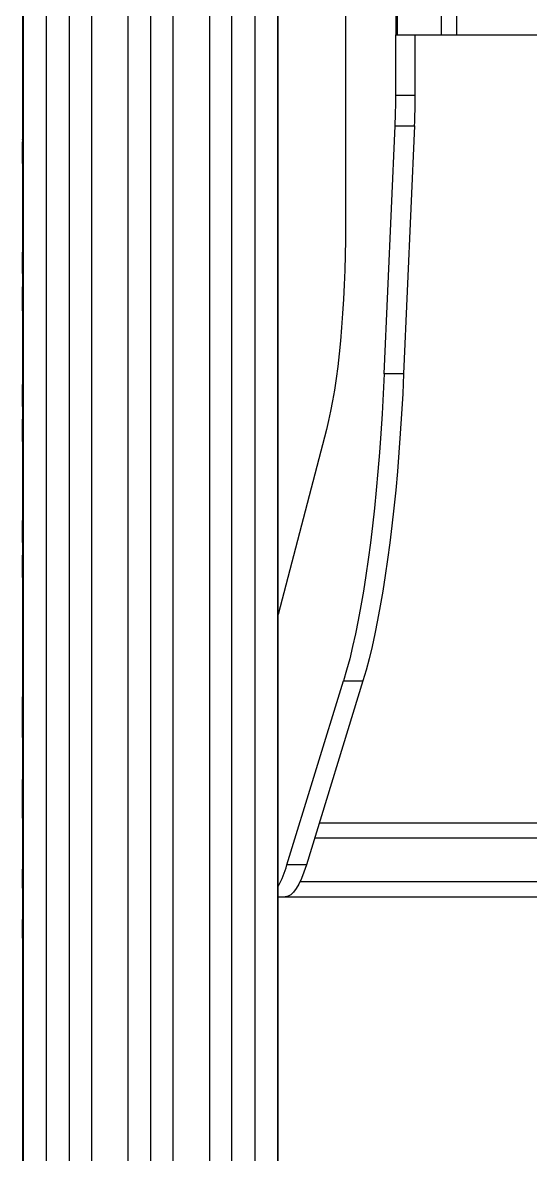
# Model space of a CAD drawing. Header units: centimetres. Extents: x 470464 to 524273, y 49611 to 59074.
# Drawn here: x 488060.03 to 488080.7, y 53934.57 to 53980.66 of the extents above; entities that cross this region are included whole.
import ezdxf

# ---------------------------------------------------------------- set-up
doc = ezdxf.new("R2010")
doc.units = ezdxf.units.CM
doc.header["$MEASUREMENT"] = 0
doc.layers.add('vinç', color=7, linetype='Continuous')

# ---------------------------------------------------------------- blocks, each defined once
blk = doc.blocks.new('fdtrhrghrtsehserhtr')
at = {"color": 2, "linetype": 'Continuous', "lineweight": 25}
for p, q in [((427601.918, 71731.989), (427601.918, 71786.008)), ((427601.318, 71785.416), (427601.318, 71732.582)), ((427598.918, 71784.63), (427598.918, 71733.368)), ((427599.518, 71733.183), (427599.518, 71784.814)), ((427566.818, 71738.973), (427566.818, 71779.024)), ((427566.818, 71738.973), (427565.818, 71738.973)), ((427566.818, 71738.331), (427566.818, 71738.973)), ((427565.818, 71738.331), (427566.818, 71738.331)), ((427566.818, 71736.541), (427566.818, 71738.331)), ((427569.296, 71737.273), (427566.818, 71737.273)), ((427569.296, 71737.273), (427569.296, 71736.485)), ((427570.521, 71736.459), (427570.521, 71737.247)), ((427570.521, 71737.247), (427580.618, 71736.804)), ((427565.818, 71736.541), (427566.818, 71736.541)), ((427566.818, 71736.485), (427566.818, 71736.541)), ((427580.618, 71736.804), (427580.618, 71736.016)), ((427565.818, 71736.485), (427566.818, 71736.485)), ((427569.296, 71736.485), (427566.818, 71736.485)), ((427580.618, 71736.016), (427570.521, 71736.459)), ((427593.131, 71735.146), (427600.624, 71732.844)), ((427593.131, 71734.358), (427593.131, 71735.146)), ((427554.27, 71734.436), (427574.566, 71734.436)), ((427600.624, 71732.056), (427593.131, 71734.358)), ((427582.887, 71733.663), (427590.428, 71731.699)), ((427600.624, 71732.844), (427600.624, 71732.056)), ((427601.918, 71731.699), (427601.918, 71731.989)), ((427836.767, 71731.699), (427339.423, 71731.699)), ((427339.423, 71731.672), (427836.79, 71731.672)), ((427339.423, 71730.746), (427837.574, 71730.746)), ((427343.918, 71729.803), (427838.371, 71729.803)), ((427343.918, 71728.897), (427839.138, 71728.897)), ((427343.918, 71727.412), (427839.918, 71727.412)), ((427343.918, 71726.499), (427839.918, 71726.499)), ((427343.918, 71725.586), (427839.918, 71725.586)), ((427343.918, 71724.101), (427839.918, 71724.101)), ((427339.423, 71723.195), (427909.419, 71723.195)), ((427339.423, 71722.252), (427909.419, 71722.252)), ((427339.423, 71721.326), (427909.419, 71721.326)), ((427339.423, 71721.299), (427909.419, 71721.299)), ((427571.084, 71721.299), (427571.069, 71721.299)), ((427571.084, 71721.299), (427572.065, 71721.299)), ((427571.176, 71721.299), (427571.176, 71721.299)), ((427572.065, 71721.299), (427571.176, 71721.299)), ((427572.065, 71721.299), (427572.065, 71721.299)), ((427572.065, 71721.299), (427572.065, 71721.299)), ((427575.753, 71721.299), (427575.675, 71721.299)), ((427575.753, 71721.299), (427575.753, 71721.299)), ((427575.939, 71721.299), (427575.939, 71721.299)), ((427575.96, 71721.299), (427577.762, 71721.299)), ((427576.322, 71721.299), (427576.13, 71721.299)), ((427576.13, 71721.299), (427576.13, 71721.299)), ((427576.515, 71721.299), (427576.322, 71721.299)), ((427576.322, 71721.299), (427576.322, 71721.299)), ((427576.541, 71721.299), (427576.515, 71721.299)), ((427576.515, 71721.299), (427576.515, 71721.299)), ((427577.215, 71721.299), (427577.087, 71721.299)), ((427577.46, 71721.299), (427577.215, 71721.299)), ((427577.215, 71721.299), (427577.215, 71721.299)), ((427577.46, 71721.299), (427577.46, 71721.299)), ((427577.689, 71721.299), (427577.689, 71721.299)), ((427578.053, 71721.299), (427577.901, 71721.299)), ((427577.901, 71721.299), (427577.901, 71721.299)), ((427581.057, 71721.299), (427581.057, 71721.299)), ((427581.286, 71721.299), (427581.286, 71721.299)), ((427581.312, 71721.299), (427583.092, 71721.299)), ((427581.808, 71721.299), (427581.536, 71721.299)), ((427581.536, 71721.299), (427581.536, 71721.299)), ((427581.957, 71721.299), (427581.808, 71721.299)), ((427581.808, 71721.299), (427581.808, 71721.299)), ((427582.695, 71721.299), (427582.47, 71721.299)), ((427582.96, 71721.299), (427582.695, 71721.299)), ((427582.695, 71721.299), (427582.695, 71721.299)), ((427582.96, 71721.299), (427582.96, 71721.299)), ((427583.387, 71721.299), (427583.203, 71721.299)), ((427583.203, 71721.299), (427583.203, 71721.299)), ((427586.591, 71721.299), (427586.591, 71721.299)), ((427586.82, 71721.299), (427586.82, 71721.299)), ((427586.846, 71721.299), (427588.626, 71721.299)), ((427587.342, 71721.299), (427587.07, 71721.299)), ((427587.07, 71721.299), (427587.07, 71721.299)), ((427587.49, 71721.299), (427587.342, 71721.299)), ((427587.342, 71721.299), (427587.342, 71721.299)), ((427588.229, 71721.299), (427588.004, 71721.299)), ((427588.494, 71721.299), (427588.229, 71721.299)), ((427588.229, 71721.299), (427588.229, 71721.299)), ((427588.494, 71721.299), (427588.494, 71721.299)), ((427588.921, 71721.299), (427588.737, 71721.299)), ((427588.737, 71721.299), (427588.737, 71721.299)), ((427593.779, 71721.299), (427595.435, 71721.299)), ((427595.435, 71721.299), (427593.779, 71721.299)), ((427593.779, 71721.299), (427593.779, 71721.299)), ((427593.779, 71721.299), (427593.779, 71721.299)), ((427595.435, 71721.299), (427595.435, 71721.299)), ((427595.435, 71721.299), (427595.435, 71721.299)), ((427597.076, 71721.299), (427598.653, 71721.299)), ((427597.144, 71721.299), (427597.144, 71721.299)), ((427598.723, 71721.299), (427597.144, 71721.299)), ((427598.723, 71721.299), (427598.723, 71721.299)), ((427600.875, 71721.299), (427600.796, 71721.299)), ((427600.875, 71721.299), (427600.875, 71721.299)), ((427601.034, 71721.299), (427601.034, 71721.299)), ((427601.084, 71721.299), (427603.321, 71721.299)), ((427601.374, 71721.299), (427601.2, 71721.299)), ((427601.2, 71721.299), (427601.2, 71721.299)), ((427601.554, 71721.299), (427601.374, 71721.299)), ((427601.374, 71721.299), (427601.374, 71721.299)), ((427601.57, 71721.299), (427601.554, 71721.299)), ((427601.554, 71721.299), (427601.554, 71721.299)), ((427602.935, 71721.299), (427602.844, 71721.299)), ((427603.118, 71721.299), (427602.935, 71721.299)), ((427602.935, 71721.299), (427602.935, 71721.299)), ((427603.118, 71721.299), (427603.118, 71721.299)), ((427603.294, 71721.299), (427603.294, 71721.299)), ((427603.611, 71721.299), (427603.463, 71721.299)), ((427603.463, 71721.299), (427603.463, 71721.299))]:
    blk.add_line(p, q, dxfattribs=at)
at = {"color": 2, "linetype": 'Continuous', "lineweight": 25, "flags": 128}
for points in [[(427580.618, 71736.804), (427581.439, 71736.765), (427582.249, 71736.719), (427583.048, 71736.668), (427583.833, 71736.611), (427584.604, 71736.548), (427585.359, 71736.48), (427586.096, 71736.406), (427586.814, 71736.326), (427587.512, 71736.242), (427588.189, 71736.152), (427588.843, 71736.057), (427589.474, 71735.958), (427590.079, 71735.854), (427590.659, 71735.746), (427591.211, 71735.633), (427591.735, 71735.517), (427592.231, 71735.397), (427592.696, 71735.273), (427593.131, 71735.146)], [(427580.618, 71736.016), (427581.439, 71735.977), (427582.249, 71735.931), (427583.048, 71735.88), (427583.833, 71735.823), (427584.604, 71735.76), (427585.359, 71735.692), (427586.096, 71735.618), (427586.814, 71735.538), (427587.512, 71735.454), (427588.189, 71735.364), (427588.843, 71735.27), (427589.474, 71735.17), (427590.079, 71735.066), (427590.659, 71734.958), (427591.211, 71734.845), (427591.735, 71734.729), (427592.231, 71734.609), (427592.696, 71734.485), (427593.131, 71734.358)], [(427574.566, 71734.436), (427575.18, 71734.433), (427575.792, 71734.423), (427576.399, 71734.407), (427576.999, 71734.384), (427577.59, 71734.355), (427578.169, 71734.32), (427578.735, 71734.278), (427579.285, 71734.231), (427579.817, 71734.178), (427580.33, 71734.119), (427580.821, 71734.055), (427581.288, 71733.986), (427581.73, 71733.912), (427582.144, 71733.833), (427582.531, 71733.75), (427582.887, 71733.663)], [(427600.624, 71732.844), (427600.922, 71732.745), (427601.183, 71732.643), (427601.406, 71732.538), (427601.589, 71732.431), (427601.733, 71732.322), (427601.836, 71732.212), (427601.898, 71732.101), (427601.918, 71731.989)]]:
    blk.add_lwpolyline(points, dxfattribs=at)
at = {"color": 2, "linetype": 'Continuous', "lineweight": 25}
for centre, radius, start, end in [((427569.304, 71709.238), 28.035, 87.511, 90.0147), ((427569.304, 71708.45), 28.035, 87.511, 90.0147), ((427599.493, 71728.032), 4.179, 61.3196, 74.3041)]:
    blk.add_arc(centre, radius, start, end, dxfattribs=at)
for centre, major_axis, ratio, start_param, end_param in [((427581.245, 71775.716), (90.029, 0), 0.604441, 4.709803, 4.710294), ((427586.779, 71775.716), (90.028, 0), 0.604451, 4.709803, 4.710294), ((427597.076, 71775.716), (0, 54.417), 0.729377, 3.138825, 3.143308), ((427598.653, 71775.716), (0, 54.417), 0.744004, 3.141593, 3.143308)]:
    blk.add_ellipse(centre, major_axis=major_axis, ratio=ratio, start_param=start_param, end_param=end_param, dxfattribs=at)
for points in [[(427575.939, 71721.299), (427575.877, 71721.299), (427575.815, 71721.299), (427575.753, 71721.299)], [(427576.13, 71721.299), (427576.066, 71721.299), (427576.003, 71721.299), (427575.939, 71721.299)], [(427577.689, 71721.299), (427577.613, 71721.299), (427577.537, 71721.299), (427577.46, 71721.299)], [(427577.901, 71721.299), (427577.831, 71721.299), (427577.76, 71721.299), (427577.689, 71721.299)], [(427581.286, 71721.299), (427581.21, 71721.299), (427581.133, 71721.299), (427581.057, 71721.299)], [(427581.536, 71721.299), (427581.453, 71721.299), (427581.37, 71721.299), (427581.286, 71721.299)], [(427583.203, 71721.299), (427583.122, 71721.299), (427583.041, 71721.299), (427582.96, 71721.299)], [(427586.82, 71721.299), (427586.744, 71721.299), (427586.667, 71721.299), (427586.591, 71721.299)], [(427587.07, 71721.299), (427586.987, 71721.299), (427586.904, 71721.299), (427586.82, 71721.299)], [(427588.737, 71721.299), (427588.656, 71721.299), (427588.575, 71721.299), (427588.494, 71721.299)], [(427601.034, 71721.299), (427600.981, 71721.299), (427600.928, 71721.299), (427600.875, 71721.299)], [(427601.2, 71721.299), (427601.145, 71721.299), (427601.089, 71721.299), (427601.034, 71721.299)], [(427603.294, 71721.299), (427603.235, 71721.299), (427603.177, 71721.299), (427603.118, 71721.299)], [(427603.463, 71721.299), (427603.407, 71721.299), (427603.35, 71721.299), (427603.294, 71721.299)]]:
    blk.add_open_spline(points, degree=3, dxfattribs=at)
blk = doc.blocks.new('K')
at = {"layer": 'vinç', "color": 0, "rotation": 270}
blk.add_blockref('fdtrhrghrtsehserhtr', (416338.736, 473046.981), dxfattribs=at)

msp = doc.modelspace()

# ---------------------------------------------------------------- block references
msp.add_blockref('K', (0, 8500))

doc.saveas('drawing.dxf')
